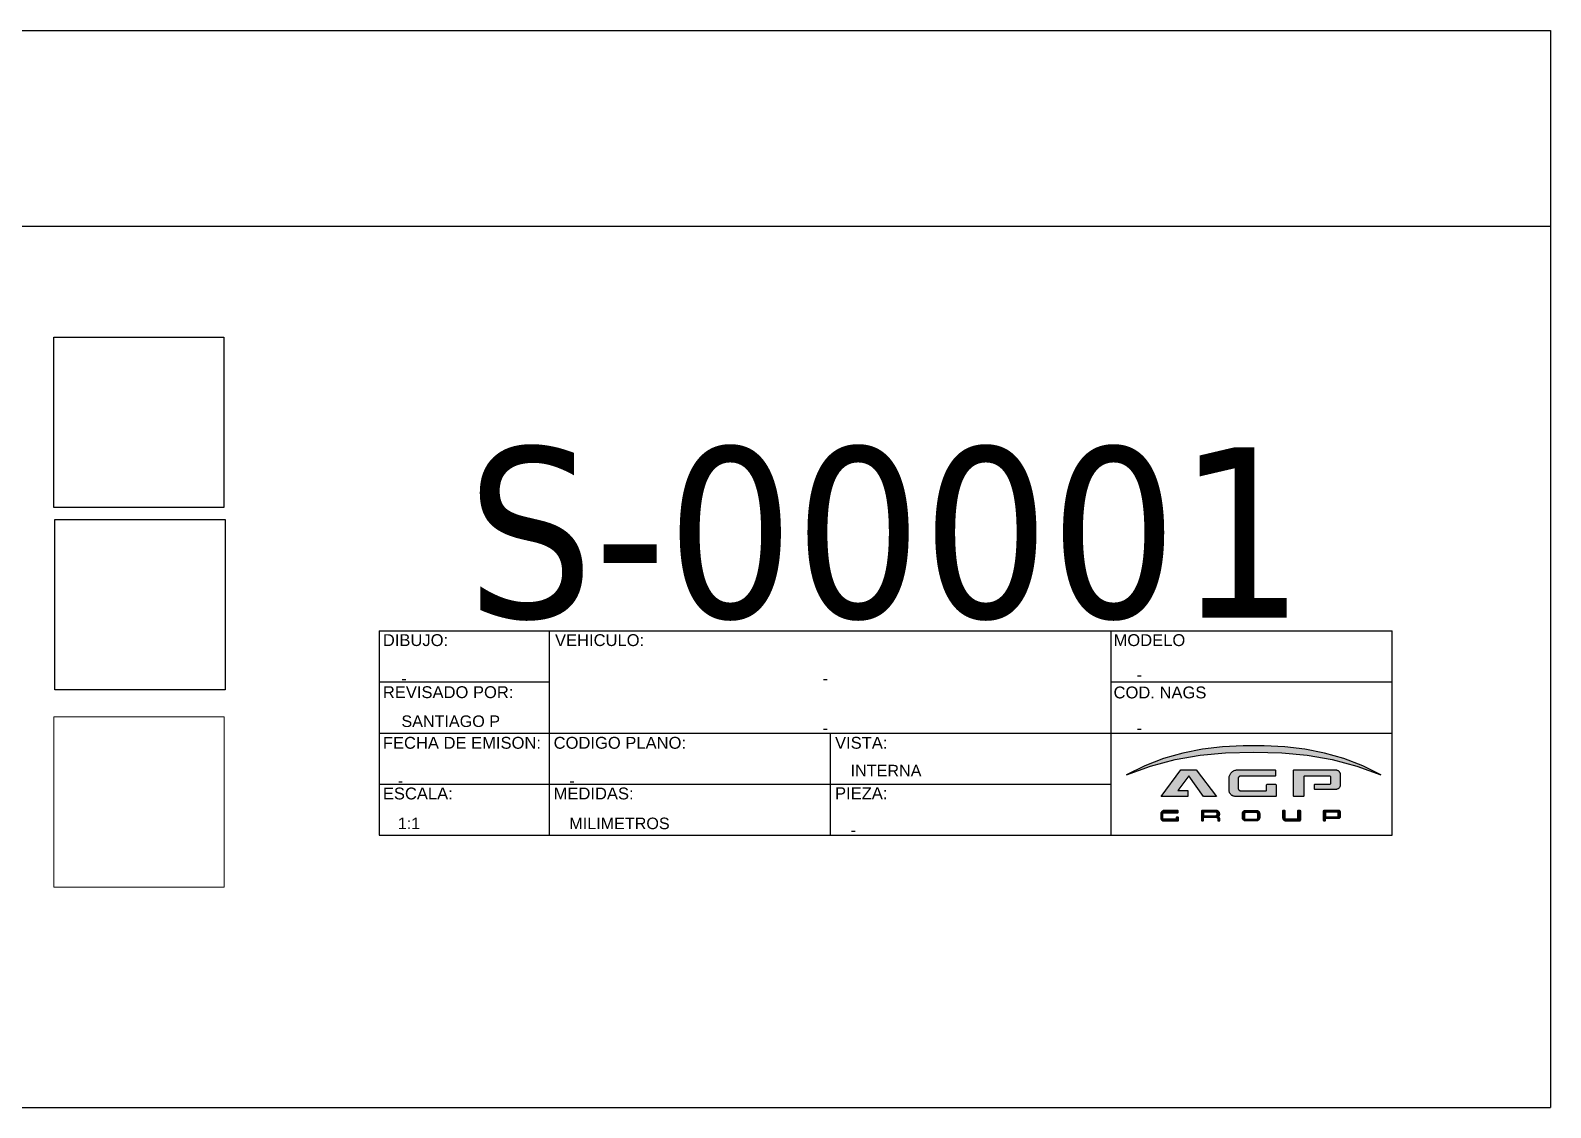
# Model space of a CAD drawing. Header units: millimetres. Extents: x -594 to -135, y 0 to 127.
# Drawn here: x -313.2 to -134.6, y 0 to 126.5 of the extents above; entities that cross this region are included whole.
import ezdxf

# ---------------------------------------------------------------- set-up
doc = ezdxf.new("R2010")
doc.units = ezdxf.units.MM
for name, color, linetype in [('CAJETIN 2', 7, 'Continuous'), ('CAJETIN 2$COD PLANO 2', 7, 'Continuous'), ('CAJETIN 2$DIBUJO 2', 7, 'Continuous'), ('CAJETIN 2$ESCALA 2', 7, 'Continuous'), ('CAJETIN 2$FECHA 2', 7, 'Continuous'), ('CAJETIN 2$MEDIDAS 2', 7, 'Continuous'), ('CAJETIN 2$MODELO 2', 7, 'Continuous'), ('CAJETIN 2$NAGS 2', 7, 'Continuous'), ('CAJETIN 2$PIEZA 2', 7, 'Continuous'), ('CAJETIN 2$REVISADO 2', 7, 'Continuous'), ('CAJETIN 2$VEHICULO 2', 7, 'Continuous'), ('CAJETIN 2$VERSION 2', 7, 'Continuous'), ('CAJETIN 2$VISTA 2', 7, 'Continuous'), ('Default', 7, 'Continuous'), ('PLANES', 7, 'Continuous')]:
    doc.layers.add(name, color=color, linetype=linetype)
doc.layers.add('degrade', color=1, linetype='Continuous', true_color=0xff0000)
doc.layers.add('RED', color=4, linetype='Continuous', true_color=0x00ffff)
doc.layers.add('GUIA', color=2, linetype='Continuous', lineweight=5, true_color=0xffff00)
doc.styles.add('Default', font='arial.ttf')
doc.styles.add('Tahoma Regular', font='tahoma.ttf')

# ---------------------------------------------------------------- blocks, each defined once
blk = doc.blocks.new('NUM')
at = {"layer": 'degrade', "color": 0, "style": 'Tahoma Regular'}
blk.add_attdef('NUM', (1.5, -13.49), '', height=25, dxfattribs=at)
blk = doc.blocks.new('CAJETIN 03')
at = {"linetype": 'ByBlock', "lineweight": -2, "true_color": 0x00bfff}
blk.add_hatch(color=140, dxfattribs=at).paths.add_polyline_path([(176.31, 10.64), (173.13, 12.19), (169.82, 13.48), (166.41, 14.47), (162.94, 15.17), (159.41, 15.57), (155.77, 15.75), (152.11, 15.75), (148.47, 15.57), (144.94, 15.17), (141.46, 14.47), (138.06, 13.48), (134.75, 12.19), (131.57, 10.64), (135.77, 12.17), (140.1, 13.33), (144.5, 14.11), (148.96, 14.51), (153.94, 14.63), (158.92, 14.51), (163.38, 14.11), (167.78, 13.33), (172.11, 12.17)], flags=0)
at = {"linetype": 'ByBlock', "lineweight": -2, "true_color": 0x000019}
for points in [[(143.8, 11.52), (145.6, 9.18), (147.39, 6.83), (145.11, 6.83), (142.5, 10.45), (140.61, 7.89), (142.33, 7.89), (142.33, 6.83), (137.66, 6.83), (139.39, 9.18), (141.12, 11.52)], [(157.91, 6.9), (157.91, 6.89), (157.91, 6.89), (157.91, 6.88), (157.91, 6.88), (157.91, 6.87), (157.9, 6.87), (157.9, 6.86), (157.9, 6.86), (157.89, 6.85), (157.89, 6.85), (157.89, 6.85), (157.88, 6.84), (157.88, 6.84), (157.87, 6.84), (157.87, 6.84), (157.86, 6.83), (157.86, 6.83), (157.85, 6.83), (157.84, 6.83), (154.28, 6.83), (150.71, 6.83), (150.61, 6.84), (150.52, 6.85), (150.43, 6.87), (150.35, 6.89), (150.26, 6.92), (150.18, 6.97), (150.1, 7.01), (150.03, 7.06), (149.96, 7.12), (149.89, 7.19), (149.83, 7.26), (149.78, 7.33), (149.73, 7.41), (149.69, 7.49), (149.66, 7.58), (149.63, 7.67), (149.62, 7.76), (149.6, 7.85), (149.6, 7.94), (149.6, 9.97), (149.61, 10.1), (149.62, 10.23), (149.65, 10.35), (149.68, 10.47), (149.73, 10.59), (149.79, 10.71), (149.85, 10.82), (149.93, 10.92), (150.01, 11.02), (150.1, 11.11), (150.2, 11.19), (150.3, 11.27), (150.41, 11.33), (150.53, 11.39), (150.65, 11.44), (150.77, 11.47), (150.89, 11.5), (151.02, 11.51), (151.15, 11.52), (154.42, 11.52), (157.69, 11.52), (157.69, 11.52), (157.7, 11.52), (157.7, 11.52), (157.71, 11.52), (157.71, 11.51), (157.72, 11.51), (157.72, 11.51), (157.73, 11.51), (157.73, 11.5), (157.73, 11.5), (157.74, 11.49), (157.74, 11.49), (157.74, 11.48), (157.75, 11.48), (157.75, 11.47), (157.75, 11.47), (157.75, 11.46), (157.75, 11.46), (157.75, 11.45), (157.75, 10.47), (157.75, 10.47), (157.75, 10.46), (157.75, 10.46), (157.75, 10.45), (157.75, 10.45), (157.74, 10.44), (157.74, 10.44), (157.74, 10.43), (157.73, 10.43), (157.73, 10.42), (157.73, 10.42), (157.72, 10.42), (157.72, 10.41), (157.71, 10.41), (157.71, 10.41), (157.7, 10.41), (157.7, 10.41), (157.69, 10.41), (157.69, 10.41), (154.67, 10.41), (151.65, 10.41), (151.62, 10.4), (151.58, 10.4), (151.54, 10.39), (151.51, 10.38), (151.48, 10.37), (151.44, 10.35), (151.41, 10.33), (151.38, 10.31), (151.35, 10.29), (151.33, 10.26), (151.3, 10.24), (151.28, 10.21), (151.26, 10.17), (151.25, 10.14), (151.23, 10.11), (151.22, 10.07), (151.22, 10.04), (151.21, 10), (151.21, 9.96), (151.21, 8.27), (151.21, 8.23), (151.22, 8.19), (151.22, 8.16), (151.23, 8.12), (151.25, 8.09), (151.26, 8.06), (151.28, 8.02), (151.3, 7.99), (151.33, 7.97), (151.35, 7.94), (151.38, 7.92), (151.41, 7.9), (151.44, 7.88), (151.48, 7.86), (151.51, 7.85), (151.54, 7.84), (151.58, 7.83), (151.62, 7.83), (151.65, 7.82), (156.12, 7.82), (156.12, 7.82), (156.13, 7.82), (156.13, 7.83), (156.14, 7.83), (156.14, 7.83), (156.15, 7.83), (156.15, 7.83), (156.16, 7.84), (156.16, 7.84), (156.17, 7.85), (156.17, 7.85), (156.17, 7.85), (156.18, 7.86), (156.18, 7.86), (156.18, 7.87), (156.18, 7.87), (156.18, 7.88), (156.18, 7.88), (156.18, 7.89), (156.18, 8.89), (156.18, 8.9), (156.19, 8.9), (156.19, 8.91), (156.19, 8.91), (156.19, 8.92), (156.19, 8.92), (156.2, 8.93), (156.2, 8.93), (156.2, 8.94), (156.21, 8.94), (156.21, 8.94), (156.21, 8.95), (156.22, 8.95), (156.22, 8.95), (156.23, 8.96), (156.23, 8.96), (156.24, 8.96), (156.25, 8.96), (156.25, 8.96), (157.84, 8.96), (157.85, 8.96), (157.86, 8.96), (157.86, 8.96), (157.87, 8.96), (157.87, 8.95), (157.88, 8.95), (157.88, 8.95), (157.89, 8.94), (157.89, 8.94), (157.89, 8.94), (157.9, 8.93), (157.9, 8.93), (157.9, 8.92), (157.91, 8.92), (157.91, 8.91), (157.91, 8.91), (157.91, 8.9), (157.91, 8.9), (157.91, 8.89)], [(160.99, 11.52), (164.65, 11.52), (168.31, 11.52), (168.38, 11.52), (168.45, 11.51), (168.52, 11.49), (168.59, 11.47), (168.66, 11.44), (168.73, 11.41), (168.79, 11.38), (168.85, 11.33), (168.9, 11.29), (168.96, 11.23), (169, 11.18), (169.05, 11.12), (169.08, 11.06), (169.12, 10.99), (169.14, 10.92), (169.16, 10.85), (169.18, 10.78), (169.19, 10.71), (169.19, 10.63), (169.19, 8.91), (169.19, 8.84), (169.18, 8.77), (169.16, 8.7), (169.14, 8.63), (169.12, 8.56), (169.08, 8.49), (169.05, 8.43), (169, 8.37), (168.96, 8.31), (168.9, 8.26), (168.85, 8.22), (168.79, 8.17), (168.73, 8.14), (168.66, 8.1), (168.59, 8.08), (168.52, 8.06), (168.45, 8.04), (168.38, 8.03), (168.31, 8.03), (164.7, 8.03), (164.69, 8.03), (164.69, 8.03), (164.68, 8.03), (164.68, 8.03), (164.67, 8.03), (164.67, 8.04), (164.66, 8.04), (164.66, 8.04), (164.65, 8.05), (164.65, 8.05), (164.65, 8.05), (164.64, 8.06), (164.64, 8.06), (164.64, 8.07), (164.64, 8.07), (164.63, 8.08), (164.63, 8.08), (164.63, 8.09), (164.63, 8.1), (164.63, 8.91), (164.63, 8.92), (164.63, 8.92), (164.63, 8.93), (164.64, 8.93), (164.64, 8.94), (164.64, 8.94), (164.64, 8.95), (164.65, 8.95), (164.65, 8.96), (164.65, 8.96), (164.66, 8.96), (164.66, 8.97), (164.67, 8.97), (164.67, 8.97), (164.68, 8.98), (164.68, 8.98), (164.69, 8.98), (164.69, 8.98), (164.7, 8.98), (167.4, 8.98), (167.4, 8.98), (167.41, 8.98), (167.42, 8.98), (167.43, 8.98), (167.44, 8.99), (167.45, 8.99), (167.46, 9), (167.46, 9), (167.47, 9.01), (167.48, 9.01), (167.48, 9.02), (167.49, 9.03), (167.49, 9.04), (167.5, 9.05), (167.5, 9.05), (167.5, 9.06), (167.5, 9.07), (167.51, 9.08), (167.51, 9.09), (167.51, 10.3), (167.51, 10.31), (167.5, 10.32), (167.5, 10.33), (167.5, 10.34), (167.5, 10.34), (167.49, 10.35), (167.49, 10.36), (167.48, 10.37), (167.48, 10.37), (167.47, 10.38), (167.46, 10.39), (167.46, 10.39), (167.45, 10.4), (167.44, 10.4), (167.43, 10.4), (167.42, 10.41), (167.41, 10.41), (167.4, 10.41), (167.4, 10.41), (162.84, 10.41), (162.84, 10.41), (162.83, 10.41), (162.83, 10.41), (162.82, 10.41), (162.82, 10.4), (162.81, 10.4), (162.81, 10.4), (162.8, 10.4), (162.8, 10.39), (162.79, 10.39), (162.79, 10.38), (162.79, 10.38), (162.78, 10.38), (162.78, 10.37), (162.78, 10.37), (162.78, 10.36), (162.78, 10.35), (162.78, 10.35), (162.78, 10.34), (162.78, 6.9), (162.78, 6.89), (162.77, 6.89), (162.77, 6.88), (162.77, 6.88), (162.77, 6.87), (162.77, 6.87), (162.77, 6.86), (162.76, 6.86), (162.76, 6.85), (162.75, 6.85), (162.75, 6.85), (162.75, 6.84), (162.74, 6.84), (162.74, 6.84), (162.73, 6.84), (162.73, 6.83), (162.72, 6.83), (162.71, 6.83), (162.71, 6.83), (160.99, 6.83), (160.98, 6.83), (160.98, 6.83), (160.97, 6.83), (160.97, 6.84), (160.96, 6.84), (160.96, 6.84), (160.95, 6.84), (160.95, 6.85), (160.94, 6.85), (160.94, 6.85), (160.94, 6.86), (160.93, 6.86), (160.93, 6.87), (160.93, 6.87), (160.93, 6.88), (160.92, 6.88), (160.92, 6.89), (160.92, 6.89), (160.92, 6.9), (160.92, 11.45), (160.92, 11.46), (160.92, 11.46), (160.92, 11.47), (160.93, 11.47), (160.93, 11.48), (160.93, 11.48), (160.93, 11.49), (160.94, 11.49), (160.94, 11.5), (160.94, 11.5), (160.95, 11.51), (160.95, 11.51), (160.96, 11.51), (160.96, 11.51), (160.97, 11.52), (160.97, 11.52), (160.98, 11.52), (160.98, 11.52)]]:
    blk.add_hatch(color=178, dxfattribs=at).paths.add_polyline_path(points, flags=0)
at = {"linetype": 'ByBlock', "lineweight": -2, "true_color": 0x3f4040}
for points in [[(140.67, 4.03), (140.67, 4.29), (140.67, 4.3), (140.67, 4.3), (140.67, 4.31), (140.67, 4.31), (140.67, 4.32), (140.66, 4.32), (140.66, 4.33), (140.66, 4.33), (140.65, 4.34), (140.65, 4.34), (140.65, 4.35), (140.64, 4.35), (140.64, 4.35), (140.63, 4.35), (140.63, 4.36), (140.62, 4.36), (140.62, 4.36), (140.61, 4.36), (140.61, 4.36), (138.22, 4.36), (138.17, 4.36), (138.12, 4.35), (138.07, 4.34), (138.02, 4.33), (137.97, 4.31), (137.92, 4.28), (137.88, 4.26), (137.83, 4.23), (137.79, 4.19), (137.76, 4.16), (137.72, 4.12), (137.69, 4.07), (137.67, 4.03), (137.64, 3.98), (137.62, 3.93), (137.61, 3.88), (137.6, 3.83), (137.59, 3.78), (137.59, 3.73), (137.59, 2.99), (137.59, 2.95), (137.6, 2.92), (137.6, 2.88), (137.62, 2.84), (137.63, 2.81), (137.65, 2.77), (137.67, 2.74), (137.69, 2.71), (137.71, 2.68), (137.74, 2.65), (137.77, 2.63), (137.8, 2.61), (137.83, 2.59), (137.86, 2.57), (137.9, 2.56), (137.94, 2.55), (137.97, 2.54), (138.01, 2.53), (138.05, 2.53), (140.65, 2.53), (140.65, 2.53), (140.66, 2.53), (140.66, 2.54), (140.67, 2.54), (140.67, 2.54), (140.68, 2.54), (140.68, 2.54), (140.69, 2.55), (140.69, 2.55), (140.69, 2.55), (140.7, 2.56), (140.7, 2.56), (140.7, 2.57), (140.71, 2.57), (140.71, 2.58), (140.71, 2.58), (140.71, 2.59), (140.71, 2.59), (140.71, 2.6), (140.71, 3.14), (140.71, 3.14), (140.71, 3.15), (140.71, 3.15), (140.71, 3.16), (140.71, 3.16), (140.7, 3.17), (140.7, 3.17), (140.7, 3.18), (140.69, 3.18), (140.69, 3.19), (140.69, 3.19), (140.68, 3.19), (140.68, 3.2), (140.67, 3.2), (140.67, 3.2), (140.66, 3.2), (140.66, 3.2), (140.65, 3.2), (140.65, 3.2), (140.36, 3.2), (140.36, 3.2), (140.35, 3.2), (140.35, 3.2), (140.34, 3.2), (140.34, 3.2), (140.33, 3.2), (140.33, 3.19), (140.32, 3.19), (140.32, 3.19), (140.31, 3.18), (140.31, 3.18), (140.31, 3.17), (140.3, 3.17), (140.3, 3.16), (140.3, 3.16), (140.3, 3.15), (140.3, 3.15), (140.3, 3.14), (140.3, 3.14), (140.3, 2.88), (140.3, 2.88), (140.29, 2.87), (140.29, 2.87), (140.29, 2.86), (140.29, 2.86), (140.29, 2.85), (140.28, 2.85), (140.28, 2.84), (140.28, 2.84), (140.27, 2.84), (140.27, 2.83), (140.27, 2.83), (140.26, 2.83), (140.26, 2.82), (140.25, 2.82), (140.25, 2.82), (140.24, 2.82), (140.23, 2.82), (140.23, 2.82), (138.15, 2.82), (138.13, 2.82), (138.11, 2.82), (138.1, 2.82), (138.08, 2.83), (138.07, 2.83), (138.05, 2.84), (138.04, 2.85), (138.02, 2.86), (138.01, 2.87), (138, 2.88), (137.99, 2.89), (137.98, 2.91), (137.97, 2.92), (137.96, 2.94), (137.96, 2.95), (137.95, 2.97), (137.95, 2.98), (137.95, 3), (137.95, 3.02), (137.95, 3.77), (137.95, 3.78), (137.95, 3.8), (137.95, 3.81), (137.96, 3.83), (137.96, 3.85), (137.97, 3.86), (137.98, 3.87), (137.99, 3.89), (138, 3.9), (138.01, 3.91), (138.02, 3.92), (138.04, 3.93), (138.05, 3.94), (138.07, 3.95), (138.08, 3.95), (138.1, 3.96), (138.11, 3.96), (138.13, 3.96), (138.15, 3.96), (140.61, 3.96), (140.61, 3.97), (140.62, 3.97), (140.62, 3.97), (140.63, 3.97), (140.63, 3.97), (140.64, 3.97), (140.64, 3.98), (140.65, 3.98), (140.65, 3.98), (140.65, 3.99), (140.66, 3.99), (140.66, 4), (140.66, 4), (140.67, 4), (140.67, 4.01), (140.67, 4.02), (140.67, 4.02), (140.67, 4.03)], [(161.67, 2.9), (161.67, 2.89), (161.67, 2.89), (161.66, 2.88), (161.66, 2.88), (161.66, 2.87), (161.66, 2.87), (161.66, 2.86), (161.65, 2.86), (161.65, 2.85), (161.64, 2.85), (161.64, 2.84), (161.64, 2.84), (161.63, 2.84), (161.63, 2.84), (161.62, 2.83), (161.62, 2.83), (161.61, 2.83), (161.61, 2.83), (161.6, 2.83), (159.64, 2.83), (159.63, 2.83), (159.61, 2.83), (159.6, 2.84), (159.58, 2.84), (159.57, 2.85), (159.56, 2.85), (159.54, 2.86), (159.53, 2.87), (159.52, 2.88), (159.51, 2.89), (159.5, 2.9), (159.49, 2.91), (159.49, 2.92), (159.48, 2.94), (159.47, 2.95), (159.47, 2.96), (159.47, 2.98), (159.47, 2.99), (159.46, 3.01), (159.46, 4.29), (159.46, 4.3), (159.46, 4.3), (159.46, 4.31), (159.46, 4.31), (159.46, 4.32), (159.46, 4.32), (159.45, 4.33), (159.45, 4.33), (159.45, 4.34), (159.44, 4.34), (159.44, 4.35), (159.43, 4.35), (159.43, 4.35), (159.42, 4.35), (159.42, 4.36), (159.41, 4.36), (159.41, 4.36), (159.4, 4.36), (159.4, 4.36), (159.08, 4.36), (159.08, 4.36), (159.07, 4.36), (159.07, 4.36), (159.06, 4.36), (159.06, 4.35), (159.05, 4.35), (159.05, 4.35), (159.04, 4.35), (159.04, 4.34), (159.04, 4.34), (159.03, 4.33), (159.03, 4.33), (159.03, 4.32), (159.02, 4.32), (159.02, 4.31), (159.02, 4.31), (159.02, 4.3), (159.02, 4.3), (159.02, 4.29), (159.02, 3.12), (159.02, 3.07), (159.03, 3.02), (159.04, 2.98), (159.05, 2.93), (159.07, 2.88), (159.09, 2.84), (159.11, 2.8), (159.14, 2.76), (159.17, 2.72), (159.21, 2.69), (159.24, 2.66), (159.28, 2.63), (159.33, 2.6), (159.37, 2.58), (159.41, 2.57), (159.46, 2.55), (159.51, 2.54), (159.56, 2.54), (159.6, 2.53), (162.03, 2.53), (162.04, 2.53), (162.06, 2.54), (162.07, 2.54), (162.09, 2.54), (162.1, 2.55), (162.11, 2.55), (162.13, 2.56), (162.14, 2.57), (162.15, 2.58), (162.16, 2.59), (162.17, 2.6), (162.18, 2.61), (162.19, 2.63), (162.19, 2.64), (162.2, 2.65), (162.2, 2.67), (162.2, 2.68), (162.21, 2.7), (162.21, 2.71), (162.21, 4.29), (162.21, 4.3), (162.21, 4.3), (162.21, 4.31), (162.2, 4.31), (162.2, 4.32), (162.2, 4.32), (162.2, 4.33), (162.19, 4.33), (162.19, 4.34), (162.19, 4.34), (162.18, 4.35), (162.18, 4.35), (162.17, 4.35), (162.17, 4.35), (162.16, 4.36), (162.16, 4.36), (162.15, 4.36), (162.15, 4.36), (162.14, 4.36), (161.73, 4.36), (161.73, 4.36), (161.72, 4.36), (161.72, 4.36), (161.71, 4.36), (161.71, 4.35), (161.7, 4.35), (161.7, 4.35), (161.69, 4.35), (161.69, 4.34), (161.68, 4.34), (161.68, 4.33), (161.68, 4.33), (161.67, 4.32), (161.67, 4.32), (161.67, 4.31), (161.67, 4.31), (161.67, 4.3), (161.67, 4.3), (161.67, 4.29)]]:
    blk.add_hatch(color=250, dxfattribs=at).paths.add_polyline_path(points, flags=0)
h = blk.add_hatch(color=250, dxfattribs=at)
h.paths.add_polyline_path([(147.66, 3.32), (147.69, 3.32), (147.71, 3.32), (147.74, 3.33), (147.76, 3.34), (147.78, 3.35), (147.81, 3.37), (147.83, 3.38), (147.85, 3.4), (147.86, 3.42), (147.88, 3.43), (147.9, 3.46), (147.91, 3.48), (147.92, 3.5), (147.93, 3.53), (147.94, 3.55), (147.94, 3.58), (147.95, 3.6), (147.95, 3.63), (147.95, 3.74), (147.95, 3.8), (147.94, 3.85), (147.93, 3.9), (147.91, 3.94), (147.9, 3.99), (147.87, 4.04), (147.85, 4.08), (147.82, 4.12), (147.78, 4.16), (147.75, 4.2), (147.71, 4.23), (147.67, 4.26), (147.63, 4.29), (147.58, 4.31), (147.53, 4.33), (147.48, 4.34), (147.43, 4.35), (147.38, 4.36), (147.33, 4.36), (144.81, 4.36), (144.81, 4.36), (144.8, 4.36), (144.8, 4.36), (144.79, 4.36), (144.79, 4.35), (144.78, 4.35), (144.78, 4.35), (144.77, 4.35), (144.77, 4.34), (144.77, 4.34), (144.76, 4.33), (144.76, 4.33), (144.76, 4.32), (144.75, 4.32), (144.75, 4.31), (144.75, 4.31), (144.75, 4.3), (144.75, 4.3), (144.75, 4.29), (144.75, 2.6), (144.75, 2.59), (144.75, 2.59), (144.75, 2.58), (144.75, 2.58), (144.75, 2.57), (144.76, 2.57), (144.76, 2.56), (144.76, 2.56), (144.77, 2.55), (144.77, 2.55), (144.77, 2.55), (144.78, 2.54), (144.78, 2.54), (144.79, 2.54), (144.79, 2.54), (144.8, 2.54), (144.8, 2.53), (144.81, 2.53), (144.81, 2.53), (145.07, 2.53), (145.07, 2.53), (145.08, 2.53), (145.08, 2.54), (145.09, 2.54), (145.09, 2.54), (145.1, 2.54), (145.1, 2.54), (145.11, 2.55), (145.11, 2.55), (145.12, 2.55), (145.12, 2.56), (145.12, 2.56), (145.13, 2.57), (145.13, 2.57), (145.13, 2.58), (145.13, 2.58), (145.13, 2.59), (145.13, 2.59), (145.13, 2.6), (145.13, 3.11), (145.13, 3.11), (145.14, 3.12), (145.14, 3.12), (145.14, 3.13), (145.14, 3.13), (145.14, 3.14), (145.15, 3.14), (145.15, 3.15), (145.15, 3.15), (145.16, 3.15), (145.16, 3.16), (145.16, 3.16), (145.17, 3.16), (145.17, 3.17), (145.18, 3.17), (145.18, 3.17), (145.19, 3.17), (145.2, 3.17), (145.2, 3.17), (147.28, 3.17), (147.31, 3.17), (147.34, 3.17), (147.37, 3.16), (147.39, 3.15), (147.42, 3.14), (147.44, 3.13), (147.47, 3.12), (147.49, 3.1), (147.51, 3.08), (147.53, 3.06), (147.55, 3.04), (147.57, 3.02), (147.58, 2.99), (147.6, 2.97), (147.61, 2.94), (147.61, 2.91), (147.62, 2.89), (147.62, 2.86), (147.62, 2.83), (147.62, 2.53), (147.95, 2.53), (147.95, 2.91), (147.95, 2.95), (147.94, 2.98), (147.93, 3.01), (147.92, 3.05), (147.91, 3.08), (147.9, 3.11), (147.88, 3.14), (147.86, 3.17), (147.83, 3.19), (147.81, 3.22), (147.78, 3.24), (147.75, 3.26), (147.72, 3.28), (147.69, 3.29), (147.66, 3.3), (147.66, 3.3), (147.66, 3.3), (147.66, 3.3), (147.66, 3.3), (147.66, 3.3), (147.66, 3.3), (147.66, 3.3), (147.66, 3.31), (147.65, 3.31), (147.65, 3.31), (147.65, 3.31), (147.65, 3.31), (147.65, 3.31), (147.65, 3.31), (147.65, 3.31), (147.65, 3.31), (147.65, 3.31), (147.65, 3.31), (147.65, 3.31), (147.65, 3.31), (147.66, 3.31), (147.66, 3.31), (147.66, 3.31), (147.66, 3.31), (147.66, 3.31), (147.66, 3.31), (147.66, 3.31), (147.66, 3.31), (147.66, 3.31), (147.66, 3.32), (147.66, 3.32)], flags=0)
h.paths.add_polyline_path([(145.2, 4.07), (145.2, 4.07), (145.19, 4.07), (145.18, 4.07), (145.18, 4.07), (145.17, 4.07), (145.17, 4.06), (145.16, 4.06), (145.16, 4.06), (145.16, 4.05), (145.15, 4.05), (145.15, 4.05), (145.15, 4.04), (145.14, 4.04), (145.14, 4.03), (145.14, 4.03), (145.14, 4.02), (145.14, 4.02), (145.13, 4.01), (145.13, 4), (145.13, 3.5), (145.13, 3.49), (145.14, 3.49), (145.14, 3.48), (145.14, 3.48), (145.14, 3.47), (145.14, 3.47), (145.15, 3.46), (145.15, 3.46), (145.15, 3.45), (145.16, 3.45), (145.16, 3.45), (145.16, 3.44), (145.17, 3.44), (145.17, 3.44), (145.18, 3.44), (145.18, 3.44), (145.19, 3.43), (145.2, 3.43), (145.2, 3.43), (147.2, 3.43), (147.22, 3.43), (147.25, 3.44), (147.28, 3.44), (147.3, 3.45), (147.33, 3.46), (147.35, 3.47), (147.37, 3.49), (147.4, 3.5), (147.42, 3.52), (147.43, 3.54), (147.45, 3.56), (147.47, 3.58), (147.48, 3.61), (147.49, 3.63), (147.5, 3.66), (147.51, 3.68), (147.51, 3.71), (147.51, 3.74), (147.51, 3.77), (147.51, 3.79), (147.51, 3.82), (147.5, 3.85), (147.49, 3.87), (147.48, 3.9), (147.47, 3.92), (147.45, 3.94), (147.43, 3.96), (147.42, 3.98), (147.4, 4), (147.37, 4.02), (147.35, 4.03), (147.33, 4.04), (147.3, 4.05), (147.28, 4.06), (147.25, 4.07), (147.22, 4.07), (147.2, 4.07)], flags=0)
h = blk.add_hatch(color=250, dxfattribs=at)
h.paths.add_polyline_path([(154.42, 2.53), (152.52, 2.53), (152.47, 2.54), (152.42, 2.54), (152.38, 2.55), (152.33, 2.56), (152.29, 2.58), (152.24, 2.6), (152.2, 2.63), (152.16, 2.66), (152.13, 2.69), (152.09, 2.72), (152.06, 2.76), (152.03, 2.8), (152.01, 2.84), (151.99, 2.88), (151.97, 2.93), (151.96, 2.97), (151.95, 3.02), (151.94, 3.07), (151.94, 3.12), (151.94, 3.78), (151.94, 3.83), (151.95, 3.87), (151.96, 3.92), (151.97, 3.97), (151.99, 4.01), (152.01, 4.05), (152.03, 4.1), (152.06, 4.14), (152.09, 4.17), (152.13, 4.21), (152.16, 4.24), (152.2, 4.27), (152.24, 4.29), (152.29, 4.31), (152.33, 4.33), (152.38, 4.34), (152.42, 4.35), (152.47, 4.36), (152.52, 4.36), (154.42, 4.36), (154.47, 4.36), (154.52, 4.35), (154.56, 4.34), (154.61, 4.33), (154.65, 4.31), (154.7, 4.29), (154.74, 4.27), (154.78, 4.24), (154.82, 4.21), (154.85, 4.17), (154.88, 4.14), (154.91, 4.1), (154.93, 4.05), (154.95, 4.01), (154.97, 3.97), (154.99, 3.92), (154.99, 3.87), (155, 3.83), (155, 3.78), (155, 3.12), (155, 3.07), (154.99, 3.02), (154.99, 2.97), (154.97, 2.93), (154.95, 2.88), (154.93, 2.84), (154.91, 2.8), (154.88, 2.76), (154.85, 2.72), (154.82, 2.69), (154.78, 2.66), (154.74, 2.63), (154.7, 2.6), (154.65, 2.58), (154.61, 2.56), (154.56, 2.55), (154.52, 2.54), (154.47, 2.54)], flags=0)
h.paths.add_polyline_path([(152.5, 3.99), (152.49, 3.99), (152.47, 3.99), (152.46, 3.99), (152.45, 3.99), (152.43, 3.98), (152.42, 3.97), (152.41, 3.97), (152.39, 3.96), (152.38, 3.95), (152.37, 3.94), (152.36, 3.93), (152.36, 3.91), (152.35, 3.9), (152.34, 3.89), (152.34, 3.88), (152.33, 3.86), (152.33, 3.85), (152.33, 3.83), (152.33, 3.82), (152.33, 2.97), (152.33, 2.96), (152.33, 2.94), (152.33, 2.93), (152.34, 2.92), (152.34, 2.9), (152.35, 2.89), (152.36, 2.88), (152.36, 2.87), (152.37, 2.85), (152.38, 2.84), (152.39, 2.83), (152.41, 2.83), (152.42, 2.82), (152.43, 2.81), (152.45, 2.81), (152.46, 2.8), (152.47, 2.8), (152.49, 2.8), (152.5, 2.8), (154.46, 2.8), (154.47, 2.8), (154.49, 2.8), (154.5, 2.8), (154.52, 2.81), (154.53, 2.81), (154.54, 2.82), (154.56, 2.83), (154.57, 2.83), (154.58, 2.84), (154.59, 2.85), (154.6, 2.87), (154.61, 2.88), (154.62, 2.89), (154.62, 2.9), (154.63, 2.92), (154.63, 2.93), (154.63, 2.94), (154.64, 2.96), (154.64, 2.97), (154.64, 3.82), (154.64, 3.83), (154.63, 3.85), (154.63, 3.86), (154.63, 3.88), (154.62, 3.89), (154.62, 3.9), (154.61, 3.91), (154.6, 3.93), (154.59, 3.94), (154.58, 3.95), (154.57, 3.96), (154.56, 3.97), (154.54, 3.97), (154.53, 3.98), (154.52, 3.99), (154.5, 3.99), (154.49, 3.99), (154.47, 3.99), (154.46, 3.99)], flags=0)
h = blk.add_hatch(color=250, dxfattribs=at)
h.paths.add_polyline_path([(168.93, 4.36), (166.26, 4.36), (166.25, 4.36), (166.24, 4.36), (166.24, 4.36), (166.23, 4.36), (166.23, 4.35), (166.22, 4.35), (166.22, 4.35), (166.21, 4.35), (166.21, 4.34), (166.21, 4.34), (166.2, 4.33), (166.2, 4.33), (166.2, 4.32), (166.19, 4.32), (166.19, 4.31), (166.19, 4.31), (166.19, 4.3), (166.19, 4.3), (166.19, 4.29), (166.19, 2.6), (166.19, 2.59), (166.19, 2.59), (166.19, 2.58), (166.19, 2.58), (166.19, 2.57), (166.2, 2.57), (166.2, 2.56), (166.2, 2.56), (166.21, 2.55), (166.21, 2.55), (166.21, 2.55), (166.22, 2.54), (166.22, 2.54), (166.23, 2.54), (166.23, 2.54), (166.24, 2.54), (166.24, 2.53), (166.25, 2.53), (166.26, 2.53), (166.5, 2.53), (166.51, 2.53), (166.51, 2.53), (166.52, 2.54), (166.52, 2.54), (166.53, 2.54), (166.53, 2.54), (166.54, 2.54), (166.54, 2.55), (166.55, 2.55), (166.55, 2.55), (166.55, 2.56), (166.56, 2.56), (166.56, 2.57), (166.56, 2.57), (166.57, 2.58), (166.57, 2.58), (166.57, 2.59), (166.57, 2.59), (166.57, 2.6), (166.57, 2.95), (166.57, 2.96), (166.57, 2.96), (166.57, 2.97), (166.57, 2.98), (166.57, 2.98), (166.58, 2.99), (166.58, 2.99), (166.58, 2.99), (166.59, 3), (166.59, 3), (166.59, 3.01), (166.6, 3.01), (166.6, 3.01), (166.61, 3.01), (166.61, 3.02), (166.62, 3.02), (166.62, 3.02), (166.63, 3.02), (166.64, 3.02), (169.05, 3.02), (169.06, 3.02), (169.08, 3.02), (169.09, 3.02), (169.1, 3.03), (169.11, 3.03), (169.12, 3.04), (169.13, 3.04), (169.14, 3.05), (169.15, 3.06), (169.16, 3.07), (169.17, 3.08), (169.18, 3.09), (169.18, 3.1), (169.19, 3.11), (169.19, 3.12), (169.19, 3.13), (169.2, 3.14), (169.2, 3.15), (169.2, 3.17), (169.2, 4.09), (169.2, 4.12), (169.2, 4.14), (169.19, 4.16), (169.18, 4.18), (169.18, 4.2), (169.17, 4.22), (169.16, 4.24), (169.14, 4.26), (169.13, 4.27), (169.11, 4.29), (169.1, 4.3), (169.08, 4.32), (169.06, 4.33), (169.04, 4.34), (169.02, 4.35), (169, 4.35), (168.98, 4.36), (168.96, 4.36)], flags=0)
h.paths.add_polyline_path([(166.57, 3.28), (166.57, 3.27), (166.57, 3.27), (166.57, 3.26), (166.57, 3.25), (166.57, 3.25), (166.58, 3.24), (166.58, 3.24), (166.58, 3.24), (166.59, 3.23), (166.59, 3.23), (166.59, 3.22), (166.6, 3.22), (166.6, 3.22), (166.61, 3.22), (166.61, 3.21), (166.62, 3.21), (166.62, 3.21), (166.63, 3.21), (166.64, 3.21), (168.67, 3.21), (168.69, 3.21), (168.7, 3.21), (168.71, 3.21), (168.72, 3.22), (168.73, 3.22), (168.74, 3.23), (168.75, 3.23), (168.76, 3.24), (168.77, 3.25), (168.78, 3.26), (168.79, 3.27), (168.8, 3.28), (168.8, 3.29), (168.81, 3.3), (168.81, 3.31), (168.82, 3.32), (168.82, 3.33), (168.82, 3.34), (168.82, 3.36), (168.82, 3.94), (168.82, 3.95), (168.82, 3.96), (168.82, 3.97), (168.81, 3.98), (168.81, 4), (168.8, 4.01), (168.8, 4.02), (168.79, 4.03), (168.78, 4.04), (168.77, 4.04), (168.76, 4.05), (168.75, 4.06), (168.74, 4.07), (168.73, 4.07), (168.72, 4.08), (168.71, 4.08), (168.7, 4.08), (168.68, 4.08), (168.67, 4.08), (166.63, 4.06), (166.63, 4.06), (166.62, 4.06), (166.62, 4.06), (166.61, 4.05), (166.61, 4.05), (166.6, 4.05), (166.6, 4.05), (166.59, 4.04), (166.59, 4.04), (166.58, 4.03), (166.58, 4.03), (166.58, 4.02), (166.57, 4.02), (166.57, 4.01), (166.57, 4.01), (166.57, 4), (166.57, 4), (166.57, 3.99)], flags=0)
at = {"color": 140, "linetype": 'ByBlock', "lineweight": -2, "true_color": 0x00bfff}
blk.add_lwpolyline([(176.31, 10.64), (173.13, 12.19), (169.82, 13.48), (166.41, 14.47), (162.94, 15.17), (159.41, 15.57), (155.77, 15.75), (152.11, 15.75), (148.47, 15.57), (144.94, 15.17), (141.46, 14.47), (138.06, 13.48), (134.75, 12.19), (131.57, 10.64), (135.77, 12.17), (140.1, 13.33), (144.5, 14.11), (148.96, 14.51), (153.94, 14.63), (158.92, 14.51), (163.38, 14.11), (167.78, 13.33), (172.11, 12.17)], close=True, dxfattribs=at)
at = {"color": 178, "linetype": 'ByBlock', "lineweight": -2, "true_color": 0x000019}
for points in [[(143.8, 11.52), (147.39, 6.83), (145.11, 6.83), (142.5, 10.45), (140.61, 7.89), (142.33, 7.89), (142.33, 6.83), (137.66, 6.83), (141.12, 11.52)], [(157.91, 6.9), (157.84, 6.83), (150.71, 6.83), (150.61, 6.84), (150.52, 6.85), (150.43, 6.87), (150.35, 6.89), (150.26, 6.92), (150.18, 6.97), (150.1, 7.01), (150.03, 7.06), (149.96, 7.12), (149.89, 7.19), (149.83, 7.26), (149.78, 7.33), (149.73, 7.41), (149.69, 7.49), (149.66, 7.58), (149.63, 7.67), (149.62, 7.76), (149.6, 7.85), (149.6, 7.94), (149.6, 9.97), (149.61, 10.1), (149.62, 10.23), (149.65, 10.35), (149.68, 10.47), (149.73, 10.59), (149.79, 10.71), (149.85, 10.82), (149.93, 10.92), (150.01, 11.02), (150.1, 11.11), (150.2, 11.19), (150.3, 11.27), (150.41, 11.33), (150.53, 11.39), (150.65, 11.44), (150.77, 11.47), (150.89, 11.5), (151.02, 11.51), (151.15, 11.52), (157.69, 11.52), (157.75, 11.45), (157.75, 10.47), (157.69, 10.41), (151.65, 10.41), (151.62, 10.4), (151.58, 10.4), (151.54, 10.39), (151.51, 10.38), (151.48, 10.37), (151.44, 10.35), (151.41, 10.33), (151.38, 10.31), (151.35, 10.29), (151.33, 10.26), (151.3, 10.24), (151.28, 10.21), (151.26, 10.17), (151.25, 10.14), (151.23, 10.11), (151.22, 10.07), (151.22, 10.04), (151.21, 10), (151.21, 9.96), (151.21, 8.27), (151.21, 8.23), (151.22, 8.19), (151.22, 8.16), (151.23, 8.12), (151.25, 8.09), (151.26, 8.06), (151.28, 8.02), (151.3, 7.99), (151.33, 7.97), (151.35, 7.94), (151.38, 7.92), (151.41, 7.9), (151.44, 7.88), (151.48, 7.86), (151.51, 7.85), (151.54, 7.84), (151.58, 7.83), (151.62, 7.83), (151.65, 7.82), (156.12, 7.82), (156.18, 7.89), (156.18, 8.89), (156.25, 8.96), (157.84, 8.96), (157.91, 8.89)], [(160.99, 11.52), (168.31, 11.52), (168.38, 11.52), (168.45, 11.51), (168.52, 11.49), (168.59, 11.47), (168.66, 11.44), (168.73, 11.41), (168.79, 11.38), (168.85, 11.33), (168.9, 11.29), (168.96, 11.23), (169, 11.18), (169.05, 11.12), (169.08, 11.06), (169.12, 10.99), (169.14, 10.92), (169.16, 10.85), (169.18, 10.78), (169.19, 10.71), (169.19, 10.63), (169.19, 8.91), (169.19, 8.84), (169.18, 8.77), (169.16, 8.7), (169.14, 8.63), (169.12, 8.56), (169.08, 8.49), (169.05, 8.43), (169, 8.37), (168.96, 8.31), (168.9, 8.26), (168.85, 8.22), (168.79, 8.17), (168.73, 8.14), (168.66, 8.1), (168.59, 8.08), (168.52, 8.06), (168.45, 8.04), (168.38, 8.03), (168.31, 8.03), (164.7, 8.03), (164.63, 8.1), (164.63, 8.91), (164.7, 8.98), (167.4, 8.98), (167.51, 9.09), (167.51, 10.3), (167.4, 10.41), (162.84, 10.41), (162.78, 10.34), (162.78, 6.9), (162.71, 6.83), (160.99, 6.83), (160.92, 6.9), (160.92, 11.45)]]:
    blk.add_lwpolyline(points, close=True, dxfattribs=at)
at = {"color": 250, "linetype": 'ByBlock', "lineweight": -2, "true_color": 0x3f4040}
for points in [[(140.67, 4.03), (140.67, 4.29), (140.61, 4.36), (138.22, 4.36), (138.17, 4.36), (138.12, 4.35), (138.07, 4.34), (138.02, 4.33), (137.97, 4.31), (137.92, 4.28), (137.88, 4.26), (137.83, 4.23), (137.79, 4.19), (137.76, 4.16), (137.72, 4.12), (137.69, 4.07), (137.67, 4.03), (137.64, 3.98), (137.62, 3.93), (137.61, 3.88), (137.6, 3.83), (137.59, 3.78), (137.59, 3.73), (137.59, 2.99), (137.59, 2.95), (137.6, 2.92), (137.6, 2.88), (137.62, 2.84), (137.63, 2.81), (137.65, 2.77), (137.67, 2.74), (137.69, 2.71), (137.71, 2.68), (137.74, 2.65), (137.77, 2.63), (137.8, 2.61), (137.83, 2.59), (137.86, 2.57), (137.9, 2.56), (137.94, 2.55), (137.97, 2.54), (138.01, 2.53), (138.05, 2.53), (140.65, 2.53), (140.71, 2.6), (140.71, 3.14), (140.65, 3.2), (140.36, 3.2), (140.3, 3.14), (140.3, 2.88), (140.23, 2.82), (138.15, 2.82), (138.13, 2.82), (138.11, 2.82), (138.1, 2.82), (138.08, 2.83), (138.07, 2.83), (138.05, 2.84), (138.04, 2.85), (138.02, 2.86), (138.01, 2.87), (138, 2.88), (137.99, 2.89), (137.98, 2.91), (137.97, 2.92), (137.96, 2.94), (137.96, 2.95), (137.95, 2.97), (137.95, 2.98), (137.95, 3), (137.95, 3.02), (137.95, 3.77), (137.95, 3.78), (137.95, 3.8), (137.95, 3.81), (137.96, 3.83), (137.96, 3.85), (137.97, 3.86), (137.98, 3.87), (137.99, 3.89), (138, 3.9), (138.01, 3.91), (138.02, 3.92), (138.04, 3.93), (138.05, 3.94), (138.07, 3.95), (138.08, 3.95), (138.1, 3.96), (138.11, 3.96), (138.13, 3.96), (138.15, 3.96), (140.61, 3.96)], [(147.66, 3.32), (147.69, 3.32), (147.71, 3.32), (147.74, 3.33), (147.76, 3.34), (147.78, 3.35), (147.81, 3.37), (147.83, 3.38), (147.85, 3.4), (147.86, 3.42), (147.88, 3.43), (147.9, 3.46), (147.91, 3.48), (147.92, 3.5), (147.93, 3.53), (147.94, 3.55), (147.94, 3.58), (147.95, 3.6), (147.95, 3.63), (147.95, 3.74), (147.95, 3.8), (147.94, 3.85), (147.93, 3.9), (147.91, 3.94), (147.9, 3.99), (147.87, 4.04), (147.85, 4.08), (147.82, 4.12), (147.78, 4.16), (147.75, 4.2), (147.71, 4.23), (147.67, 4.26), (147.63, 4.29), (147.58, 4.31), (147.53, 4.33), (147.48, 4.34), (147.43, 4.35), (147.38, 4.36), (147.33, 4.36), (144.81, 4.36), (144.75, 4.29), (144.75, 2.6), (144.81, 2.53), (145.07, 2.53), (145.13, 2.6), (145.13, 3.11), (145.2, 3.17), (147.28, 3.17), (147.31, 3.17), (147.34, 3.17), (147.37, 3.16), (147.39, 3.15), (147.42, 3.14), (147.44, 3.13), (147.47, 3.12), (147.49, 3.1), (147.51, 3.08), (147.53, 3.06), (147.55, 3.04), (147.57, 3.02), (147.58, 2.99), (147.6, 2.97), (147.61, 2.94), (147.61, 2.91), (147.62, 2.89), (147.62, 2.86), (147.62, 2.83), (147.62, 2.53), (147.95, 2.53), (147.95, 2.91), (147.95, 2.95), (147.94, 2.98), (147.93, 3.01), (147.92, 3.05), (147.91, 3.08), (147.9, 3.11), (147.88, 3.14), (147.86, 3.17), (147.83, 3.19), (147.81, 3.22), (147.78, 3.24), (147.75, 3.26), (147.72, 3.28), (147.69, 3.29), (147.66, 3.3), (147.66, 3.3), (147.66, 3.3), (147.66, 3.3), (147.66, 3.3), (147.66, 3.3), (147.66, 3.3), (147.66, 3.3), (147.66, 3.31), (147.65, 3.31), (147.65, 3.31), (147.65, 3.31), (147.65, 3.31), (147.65, 3.31), (147.65, 3.31), (147.65, 3.31), (147.65, 3.31), (147.65, 3.31), (147.65, 3.31), (147.65, 3.31), (147.65, 3.31), (147.66, 3.31), (147.66, 3.31), (147.66, 3.31), (147.66, 3.31), (147.66, 3.31), (147.66, 3.31), (147.66, 3.31), (147.66, 3.31), (147.66, 3.31), (147.66, 3.32), (147.66, 3.32)], [(145.2, 4.07), (145.13, 4), (145.13, 3.5), (145.2, 3.43), (147.2, 3.43), (147.22, 3.43), (147.25, 3.44), (147.28, 3.44), (147.3, 3.45), (147.33, 3.46), (147.35, 3.47), (147.37, 3.49), (147.4, 3.5), (147.42, 3.52), (147.43, 3.54), (147.45, 3.56), (147.47, 3.58), (147.48, 3.61), (147.49, 3.63), (147.5, 3.66), (147.51, 3.68), (147.51, 3.71), (147.51, 3.74), (147.51, 3.77), (147.51, 3.79), (147.51, 3.82), (147.5, 3.85), (147.49, 3.87), (147.48, 3.9), (147.47, 3.92), (147.45, 3.94), (147.43, 3.96), (147.42, 3.98), (147.4, 4), (147.37, 4.02), (147.35, 4.03), (147.33, 4.04), (147.3, 4.05), (147.28, 4.06), (147.25, 4.07), (147.22, 4.07), (147.2, 4.07)], [(154.42, 2.53), (152.52, 2.53), (152.47, 2.54), (152.42, 2.54), (152.38, 2.55), (152.33, 2.56), (152.29, 2.58), (152.24, 2.6), (152.2, 2.63), (152.16, 2.66), (152.13, 2.69), (152.09, 2.72), (152.06, 2.76), (152.03, 2.8), (152.01, 2.84), (151.99, 2.88), (151.97, 2.93), (151.96, 2.97), (151.95, 3.02), (151.94, 3.07), (151.94, 3.12), (151.94, 3.78), (151.94, 3.83), (151.95, 3.87), (151.96, 3.92), (151.97, 3.97), (151.99, 4.01), (152.01, 4.05), (152.03, 4.1), (152.06, 4.14), (152.09, 4.17), (152.13, 4.21), (152.16, 4.24), (152.2, 4.27), (152.24, 4.29), (152.29, 4.31), (152.33, 4.33), (152.38, 4.34), (152.42, 4.35), (152.47, 4.36), (152.52, 4.36), (154.42, 4.36), (154.47, 4.36), (154.52, 4.35), (154.56, 4.34), (154.61, 4.33), (154.65, 4.31), (154.7, 4.29), (154.74, 4.27), (154.78, 4.24), (154.82, 4.21), (154.85, 4.17), (154.88, 4.14), (154.91, 4.1), (154.93, 4.05), (154.95, 4.01), (154.97, 3.97), (154.99, 3.92), (154.99, 3.87), (155, 3.83), (155, 3.78), (155, 3.12), (155, 3.07), (154.99, 3.02), (154.99, 2.97), (154.97, 2.93), (154.95, 2.88), (154.93, 2.84), (154.91, 2.8), (154.88, 2.76), (154.85, 2.72), (154.82, 2.69), (154.78, 2.66), (154.74, 2.63), (154.7, 2.6), (154.65, 2.58), (154.61, 2.56), (154.56, 2.55), (154.52, 2.54), (154.47, 2.54)], [(152.5, 3.99), (152.49, 3.99), (152.47, 3.99), (152.46, 3.99), (152.45, 3.99), (152.43, 3.98), (152.42, 3.97), (152.41, 3.97), (152.39, 3.96), (152.38, 3.95), (152.37, 3.94), (152.36, 3.93), (152.36, 3.91), (152.35, 3.9), (152.34, 3.89), (152.34, 3.88), (152.33, 3.86), (152.33, 3.85), (152.33, 3.83), (152.33, 3.82), (152.33, 2.97), (152.33, 2.96), (152.33, 2.94), (152.33, 2.93), (152.34, 2.92), (152.34, 2.9), (152.35, 2.89), (152.36, 2.88), (152.36, 2.87), (152.37, 2.85), (152.38, 2.84), (152.39, 2.83), (152.41, 2.83), (152.42, 2.82), (152.43, 2.81), (152.45, 2.81), (152.46, 2.8), (152.47, 2.8), (152.49, 2.8), (152.5, 2.8), (154.46, 2.8), (154.47, 2.8), (154.49, 2.8), (154.5, 2.8), (154.52, 2.81), (154.53, 2.81), (154.54, 2.82), (154.56, 2.83), (154.57, 2.83), (154.58, 2.84), (154.59, 2.85), (154.6, 2.87), (154.61, 2.88), (154.62, 2.89), (154.62, 2.9), (154.63, 2.92), (154.63, 2.93), (154.63, 2.94), (154.64, 2.96), (154.64, 2.97), (154.64, 3.82), (154.64, 3.83), (154.63, 3.85), (154.63, 3.86), (154.63, 3.88), (154.62, 3.89), (154.62, 3.9), (154.61, 3.91), (154.6, 3.93), (154.59, 3.94), (154.58, 3.95), (154.57, 3.96), (154.56, 3.97), (154.54, 3.97), (154.53, 3.98), (154.52, 3.99), (154.5, 3.99), (154.49, 3.99), (154.47, 3.99), (154.46, 3.99)], [(161.67, 2.9), (161.6, 2.83), (159.64, 2.83), (159.63, 2.83), (159.61, 2.83), (159.6, 2.84), (159.58, 2.84), (159.57, 2.85), (159.56, 2.85), (159.54, 2.86), (159.53, 2.87), (159.52, 2.88), (159.51, 2.89), (159.5, 2.9), (159.49, 2.91), (159.49, 2.92), (159.48, 2.94), (159.47, 2.95), (159.47, 2.96), (159.47, 2.98), (159.47, 2.99), (159.46, 3.01), (159.46, 4.29), (159.4, 4.36), (159.08, 4.36), (159.02, 4.29), (159.02, 3.12), (159.02, 3.07), (159.03, 3.02), (159.04, 2.98), (159.05, 2.93), (159.07, 2.88), (159.09, 2.84), (159.11, 2.8), (159.14, 2.76), (159.17, 2.72), (159.21, 2.69), (159.24, 2.66), (159.28, 2.63), (159.33, 2.6), (159.37, 2.58), (159.41, 2.57), (159.46, 2.55), (159.51, 2.54), (159.56, 2.54), (159.6, 2.53), (162.03, 2.53), (162.04, 2.53), (162.06, 2.54), (162.07, 2.54), (162.09, 2.54), (162.1, 2.55), (162.11, 2.55), (162.13, 2.56), (162.14, 2.57), (162.15, 2.58), (162.16, 2.59), (162.17, 2.6), (162.18, 2.61), (162.19, 2.63), (162.19, 2.64), (162.2, 2.65), (162.2, 2.67), (162.2, 2.68), (162.21, 2.7), (162.21, 2.71), (162.21, 4.29), (162.14, 4.36), (161.73, 4.36), (161.67, 4.29)], [(168.93, 4.36), (166.26, 4.36), (166.19, 4.29), (166.19, 2.6), (166.26, 2.53), (166.5, 2.53), (166.57, 2.6), (166.57, 2.95), (166.64, 3.02), (169.05, 3.02), (169.2, 3.17), (169.2, 4.09), (169.2, 4.12), (169.2, 4.14), (169.19, 4.16), (169.18, 4.18), (169.18, 4.2), (169.17, 4.22), (169.16, 4.24), (169.14, 4.26), (169.13, 4.27), (169.11, 4.29), (169.1, 4.3), (169.08, 4.32), (169.06, 4.33), (169.04, 4.34), (169.02, 4.35), (169, 4.35), (168.98, 4.36), (168.96, 4.36)], [(166.57, 3.28), (166.64, 3.21), (168.67, 3.21), (168.82, 3.36), (168.82, 3.94), (168.67, 4.08), (166.63, 4.06), (166.57, 3.99)]]:
    blk.add_lwpolyline(points, close=True, dxfattribs=at)
at = {"layer": 'Default'}
for points in [[(0, 35.96), (178.29, 35.96)], [(0, 35.96), (0, 0)], [(29.97, 0), (29.97, 35.96)], [(128.85, 0), (128.85, 35.96)], [(178.29, 0), (178.29, 35.96)], [(0, 26.97), (29.97, 26.97)], [(128.85, 26.97), (178.29, 26.97)], [(0, 17.98), (178.29, 17.98)], [(79.41, 17.98), (79.41, 0)], [(0, 8.99), (128.85, 8.99)], [(0, 0), (178.29, 0)]]:
    blk.add_lwpolyline(points, dxfattribs=at)
at = {"layer": 'Default', "attachment_point": 1, "style": 'Default'}
for s, insert, char_height, width in [('DIBUJO:', (0.64, 35.38), 2.085, 26.5649), ('VEHICULO:', (30.94, 35.38), 2.085, 34.9514), ('MODELO', (129.27, 35.38), 2.085, 29.0582), ('REVISADO POR:', (0.64, 26.22), 2.0853, 49.4805), ('COD. NAGS', (129.27, 26.17), 2.085, 36.4474), ('FECHA DE EMISON:', (0.64, 17.31), 2.0853, 59.1364), ('CODIGO PLANO:', (30.7, 17.31), 2.0853, 50.0925), ('VISTA:', (80.24, 17.31), 2.085, 22.0543), ('ESCALA:', (0.64, 8.39), 2.085, 28.1969), ('MEDIDAS:', (30.7, 8.39), 2.085, 31.7328), ('PIEZA:', (80.24, 8.43), 2.085, 22.0543)]:
    blk.add_mtext(s, dxfattribs=dict(at, insert=insert, char_height=char_height, width=width))

msp = doc.modelspace()

# ---------------------------------------------------------------- linework, layer by layer
at = {"ltscale": 0.5}
for points in [[(-594.04, 126.52), (-134.59, 126.52)], [(-134.59, 126.52), (-134.59, 0)], [(-594.04, 103.52), (-134.59, 103.52)], [(-594.04, 0), (-134.59, 0)]]:
    msp.add_lwpolyline(points, dxfattribs=at)
at = {"layer": 'GUIA', "color": 2, "true_color": 0xffff00}
msp.add_lwpolyline([(-310.44, 45.88), (-290.44, 45.88), (-290.44, 25.88), (-310.44, 25.88)], close=True, dxfattribs=at)
at = {"layer": 'PLANES'}
msp.add_lwpolyline([(-310.32, 69.06), (-290.32, 69.06), (-290.32, 49.06), (-310.32, 49.06)], close=True, dxfattribs=at)
at = {"layer": 'RED'}
msp.add_lwpolyline([(-310.46, 90.5), (-290.46, 90.5), (-290.46, 70.5), (-310.46, 70.5)], close=True, dxfattribs=at)

# ---------------------------------------------------------------- block references
at = {"layer": 'CAJETIN 2', "color": 0, "ltscale": 20}
ref = msp.add_blockref('NUM', (-263.16, 68.36), dxfattribs=dict(at, xscale=0.8, yscale=0.8, zscale=0.8))
ref.add_attrib('NUM', 'S-00001', (-261.96, 57.56), dxfattribs={"layer": '0', "height": 20, "style": 'Tahoma Regular'})
at = {"layer": 'CAJETIN 2', "xscale": 0.6674377190114626, "yscale": 0.6674377190114626, "zscale": 0.6674377190114626}
msp.add_blockref('CAJETIN 03', (-272.22, 31.99), dxfattribs=at)

# ---------------------------------------------------------------- texts
at = {"layer": 'CAJETIN 2$COD PLANO 2', "insert": (-249.89, 39.08), "char_height": 1.36, "width": 3.8636, "attachment_point": 1, "style": 'Default'}
msp.add_mtext('-', dxfattribs=at)
at = {"layer": 'CAJETIN 2$DIBUJO 2', "insert": (-269.61, 51.08), "char_height": 1.36, "width": 3.8636, "attachment_point": 1, "style": 'Default'}
msp.add_mtext('-', dxfattribs=at)
at = {"layer": 'CAJETIN 2$ESCALA 2', "insert": (-270.04, 34.06), "char_height": 1.357, "width": 7.2701, "attachment_point": 1, "style": 'Default'}
msp.add_mtext('1:1', dxfattribs=at)
at = {"layer": 'CAJETIN 2$FECHA 2', "insert": (-270.04, 39.08), "char_height": 1.36, "width": 3.8636, "attachment_point": 1, "style": 'Default'}
msp.add_mtext('-', dxfattribs=at)
at = {"layer": 'CAJETIN 2$MEDIDAS 2', "insert": (-249.89, 34.06), "char_height": 1.357, "width": 25.9985, "attachment_point": 1, "style": 'Default'}
msp.add_mtext('MILIMETROS', dxfattribs=at)
at = {"layer": 'CAJETIN 2$MODELO 2', "insert": (-183.22, 51.54), "char_height": 1.36, "width": 3.8636, "attachment_point": 1, "style": 'Default'}
msp.add_mtext('-', dxfattribs=at)
at = {"layer": 'CAJETIN 2$NAGS 2', "insert": (-183.22, 45.28), "char_height": 1.36, "width": 3.8636, "attachment_point": 1, "style": 'Default'}
msp.add_mtext('-', dxfattribs=at)
at = {"layer": 'CAJETIN 2$PIEZA 2', "insert": (-216.83, 33.28), "char_height": 1.36, "width": 3.8636, "attachment_point": 1, "style": 'Default'}
msp.add_mtext('-', dxfattribs=at)
at = {"layer": 'CAJETIN 2$REVISADO 2', "insert": (-269.61, 46.06), "char_height": 1.357, "width": 25.6298, "attachment_point": 1, "style": 'Default'}
msp.add_mtext('SANTIAGO P', dxfattribs=at)
at = {"layer": 'CAJETIN 2$VEHICULO 2', "insert": (-220.11, 51.08), "char_height": 1.36, "width": 3.8636, "attachment_point": 1, "style": 'Default'}
msp.add_mtext('-', dxfattribs=at)
at = {"layer": 'CAJETIN 2$VERSION 2', "insert": (-220.11, 45.28), "char_height": 1.36, "width": 3.8636, "attachment_point": 1, "style": 'Default'}
msp.add_mtext('-', dxfattribs=at)
at = {"layer": 'CAJETIN 2$VISTA 2', "insert": (-216.83, 40.26), "char_height": 1.357, "width": 19.3035, "attachment_point": 1, "style": 'Default'}
msp.add_mtext('INTERNA', dxfattribs=at)

doc.saveas('drawing.dxf')
